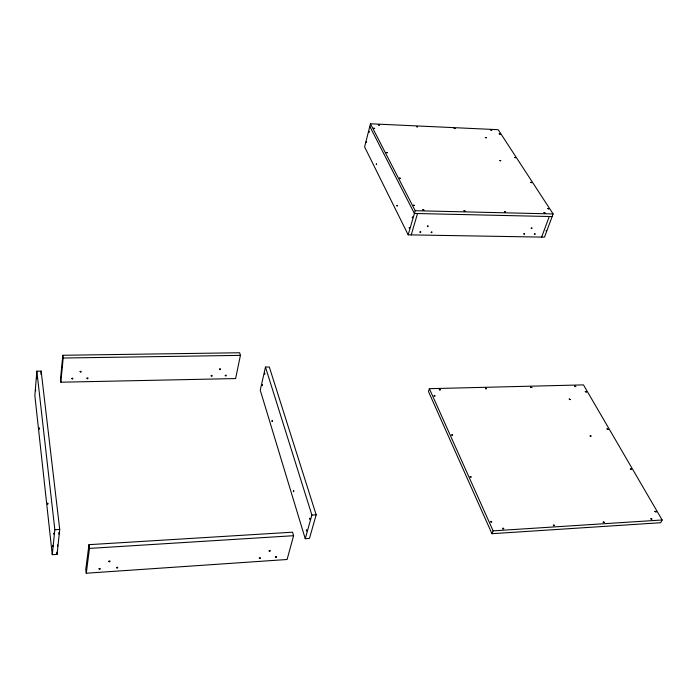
<?xml version="1.0" encoding="UTF-8"?>
<svg xmlns="http://www.w3.org/2000/svg" width="697" height="697" viewBox="0 0 697 697"><rect width="100%" height="100%" fill="white"/><g stroke="black" fill="none" stroke-linecap="round" stroke-linejoin="round"><path stroke-width="1.05" d="M39.389 428.516C39.537 426.337 39.372 430.668 39.529 428.498M546.291 230.376L546.065 230.986M36.845 371.187L34.85 395.608L52.266 554.673L57.067 554.368L59.724 529.45L41.149 371.109L36.845 371.187L54.845 529.729L52.266 554.673M40.888 374.289L41.149 371.109M62.817 355.278L60.473 379.456L60.839 382.217L235.595 378.567L240.421 355.374L239.655 352.76L62.817 355.278L63.192 358.023L60.839 382.217M88.963 544.671L85.766 569.475L86.271 573.213L287.103 559.499L293.585 535.705L292.548 532.194L88.963 544.671L89.477 548.4L86.271 573.213M58.914 534.12L58.923 532.552M265.47 367.066L260.251 390.198L305.242 538.694L309.468 538.433L316.177 514.813L269.312 366.997L265.47 367.066L311.89 515.057L305.242 538.694M370.464 123.787L364.609 146.936L408.172 234.845L544.505 237.146L553.122 213.935L498.189 129.694L370.464 123.787L415.203 210.712L408.172 234.845M411.247 234.898L417.512 213.526M429.378 388.682L428.446 391.47L491.943 533.693L660.712 522.715L662.15 519.988L583.467 384.883L429.378 388.682L493.119 530.853L491.943 533.693M541.647 237.093L549.262 216.514M493.119 530.853L662.15 519.988M89.477 548.4L293.585 535.705M54.845 529.729L59.724 529.45M311.89 515.057L316.177 514.813M63.192 358.023L240.421 355.374M415.203 210.712L553.122 213.935M552.146 216.575L414.401 213.456L369.802 126.418M56.823 552.207L57.067 554.368M35.495 390.076C35.582 392.437 35.695 388.438 35.495 390.076M36.479 378.027C36.566 380.414 36.68 376.354 36.479 378.027M47.666 503.391C47.753 506.074 47.919 501.814 47.666 503.391M52.693 545.638C52.789 548.478 52.963 544.035 52.693 545.638M53.957 533.336C54.052 536.193 54.235 531.689 53.957 533.336M57.511 545.342C57.607 548.182 57.79 543.721 57.511 545.342M261.941 384.944C262.159 387.201 262.464 383.376 261.941 384.944M264.52 373.531C264.738 375.805 265.06 371.91 264.52 373.531M272.048 420.875C272.266 423.227 272.614 419.298 272.048 420.875M293.428 490.976C293.664 493.528 294.082 489.425 293.428 490.976M306.358 530.173C306.567 532.822 307.098 528.692 306.358 530.173M309.625 518.516C309.869 521.208 310.339 516.93 309.625 518.516M366.291 141.996C366.552 143.591 366.77 140.524 366.291 141.996M368.852 131.881C369.122 133.493 369.34 130.339 368.852 131.881M376.275 164.17C376.528 165.816 376.798 162.671 376.275 164.17M396.976 205.676C397.264 207.436 397.534 204.134 396.976 205.676M409.217 227.849C409.505 229.644 409.827 226.342 409.217 227.849M412.284 217.298C412.572 219.119 412.903 215.748 412.284 217.298M531.881 387.532L530.696 387.236L531.881 387.532M530.748 182.335L531.75 182.658L530.748 182.335M211.139 375.849C212.341 377.504 212.742 374.115 211.139 375.849M219.485 369.183C220.679 370.856 221.097 367.441 219.485 369.183M225.236 375.561C226.42 377.216 226.839 373.836 225.236 375.561M515.553 157.714L514.578 157.47L515.553 157.714M503.731 528.657C502.319 530.234 502.171 526.601 503.731 528.657M491.699 521.896C490.279 523.464 490.157 519.857 491.699 521.896M505.63 211.975L504.576 211.714L505.63 211.975M499.871 160.537L500.855 160.85L499.915 160.484M500.176 134.094L499.218 133.859L500.176 134.094M486.454 388.673C485.173 389.876 485.103 387.018 486.454 388.673M259.293 558.131C260.678 559.752 261.131 556.258 259.293 558.131M269.086 550.909C270.462 552.538 270.941 549.027 269.086 550.909M470.179 476.687C471.146 478.734 472.052 475.624 470.179 476.687M491.707 130.226L490.758 129.99L491.707 130.226M275.402 557.042C276.761 558.654 277.24 555.178 275.402 557.042M486.288 137.771L485.33 137.536L486.288 137.771M452.623 435.12C451.238 436.461 451.22 433.316 452.623 435.12M463.975 210.747L465.03 211.086L463.975 210.747M440.26 389.832C438.91 391.061 438.927 388.151 440.26 389.832M434.972 395.931C433.612 397.177 433.63 394.232 434.972 395.931M454.156 128.3L455.106 128.605L454.156 128.3M423.872 210.041L422.8 209.771L423.872 210.041M419.96 232.057C420.753 233.591 421.406 230.541 419.96 232.057M427.366 226.194C428.15 227.736 428.821 224.669 427.366 226.194M431.164 232.258C431.931 233.783 432.602 230.742 431.164 232.258M414.541 205.493L413.469 205.223L414.541 205.493M416.492 126.566L417.451 126.871L416.492 126.566M400.54 178.397L399.494 178.136L400.54 178.397M387.288 152.748L386.269 152.495L387.288 152.748M523.839 233.896C524.501 235.377 525.277 232.423 523.839 233.896M531.227 228.198C531.889 229.688 532.639 226.725 531.227 228.198M534.416 234.079C535.069 235.551 535.862 232.615 534.416 234.079M378.366 124.807L379.342 125.111L378.366 124.807M373.74 128.196L374.707 128.501L373.784 128.143M71.8 378.506C72.593 380.475 73.865 377.025 71.8 378.506M80.103 371.614C80.887 373.592 82.185 370.124 80.103 371.614M654.866 511.31L656.104 511.973L654.866 511.31M650.885 518.751C651.512 520.859 652.993 518.106 650.885 518.751M86.916 378.21C87.683 380.161 88.972 376.728 86.916 378.21M631.369 469.264C629.705 470.248 630.288 467.33 631.369 469.264M604.186 522.367C602.356 523.464 603.114 520.258 604.186 522.367M99.026 568.804C99.985 570.782 101.37 567.14 99.026 568.804M108.776 561.312C109.725 563.307 111.137 559.639 108.776 561.312M116.495 567.628C117.427 569.597 118.838 565.973 116.495 567.628M608.185 429.396L607.009 428.89L608.185 429.396M591.012 436.122C589.357 437.054 589.993 434.275 591.012 436.122M554.455 525.547C552.608 526.679 553.392 523.386 554.455 525.547M586.447 391.993L585.271 391.601L586.447 391.993M569.222 399.041L570.338 399.616L569.222 399.041M574.694 386.051L575.783 386.617L574.694 386.051M547.833 208.508L548.835 208.891L547.833 208.508M544 212.585L545.002 212.977L544 212.585"/></g></svg>
